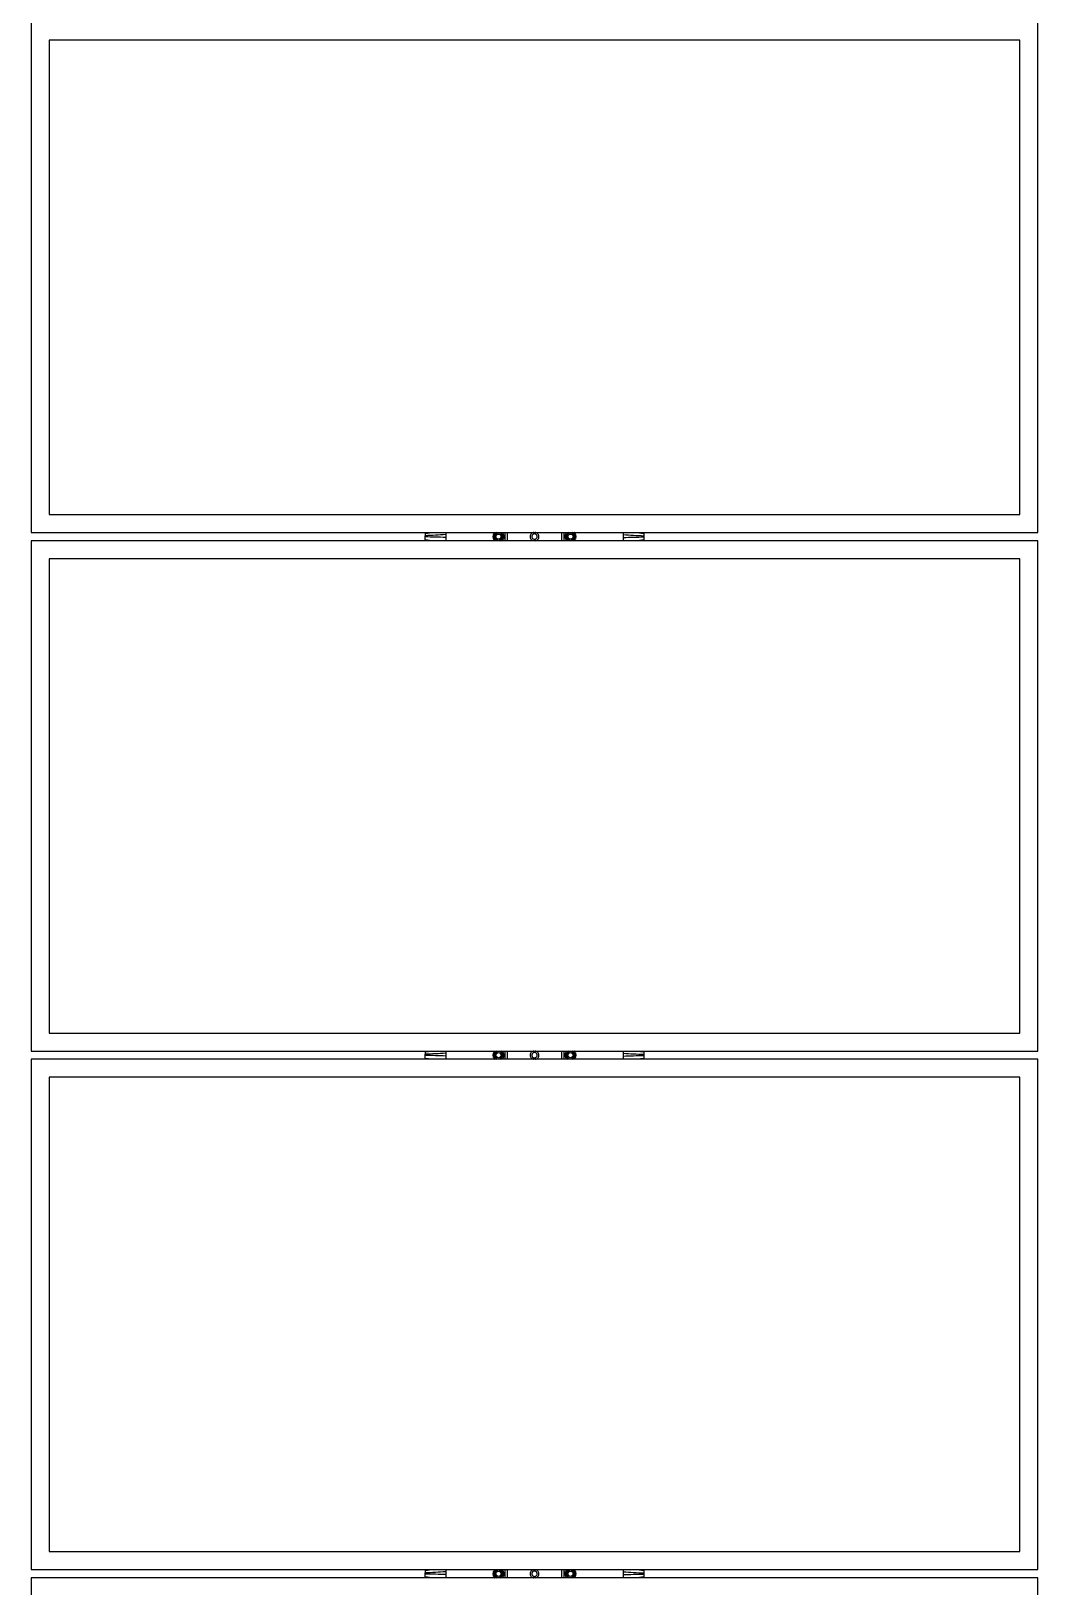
# Model space of a CAD drawing. Header units: inches. Extents: x -1851 to 6314, y -1304 to 4687.
# Drawn here: x -1850.6 to -1761.1, y 402.8 to 541.2 of the extents above; entities that cross this region are included whole.
import ezdxf

# ---------------------------------------------------------------- set-up
doc = ezdxf.new("R2010")
doc.units = ezdxf.units.IN
doc.header["$MEASUREMENT"] = 0
doc.layers.add('E-ARRY-TABL', color=9, linetype='Continuous')

msp = doc.modelspace()

# ---------------------------------------------------------------- linework, layer by layer
at = {"layer": 'E-ARRY-TABL'}
for p, q in [((-1850.63001, 542.0444), (-1850.63001, 496.63361)), ((-1761.09018, 496.63361), (-1761.09018, 542.0444)), ((-1762.69238, 540.44221), (-1849.02781, 540.44221)), ((-1849.02781, 540.44221), (-1849.02781, 498.23581)), ((-1762.69238, 498.23581), (-1762.69238, 540.44221)), ((-1849.02781, 498.23581), (-1762.69238, 498.23581)), ((-1850.63001, 496.63361), (-1761.09018, 496.63361)), ((-1850.63001, 495.90118), (-1850.63001, 450.49039)), ((-1761.09018, 495.90118), (-1850.63001, 495.90118)), ((-1815.58771, 496.55399), (-1815.00166, 496.63361)), ((-1815.00094, 495.90118), (-1815.58771, 495.98081)), ((-1809.39852, 496.62564), (-1809.38976, 496.63361)), ((-1809.02384, 496.63361), (-1808.89526, 496.559)), ((-1808.88596, 496.63361), (-1808.85999, 496.61977)), ((-1808.73045, 495.90916), (-1808.73921, 495.90118)), ((-1802.98737, 496.62784), (-1802.98098, 496.63361)), ((-1802.83424, 495.90118), (-1802.86252, 495.91638)), ((-1802.69831, 495.90118), (-1802.82685, 495.97692)), ((-1802.32405, 495.90695), (-1802.33043, 495.90118)), ((-1796.13248, 495.98081), (-1796.71926, 495.90118)), ((-1796.71853, 496.63361), (-1796.13248, 496.55399)), ((-1761.09018, 450.49039), (-1761.09018, 495.90118)), ((-1849.02781, 494.29899), (-1849.02781, 452.09258)), ((-1762.69238, 494.29899), (-1849.02781, 494.29899)), ((-1762.69238, 452.09258), (-1762.69238, 494.29899)), ((-1849.02781, 452.09258), (-1762.69238, 452.09258)), ((-1850.63001, 450.49039), (-1761.09018, 450.49039)), ((-1815.58771, 450.41076), (-1815.00166, 450.49039)), ((-1809.39852, 450.48242), (-1809.38976, 450.49039)), ((-1809.02384, 450.49039), (-1808.89526, 450.41578)), ((-1808.88596, 450.49039), (-1808.85999, 450.47655)), ((-1802.98737, 450.48462), (-1802.98098, 450.49039)), ((-1796.71853, 450.49039), (-1796.13248, 450.41076)), ((-1850.63001, 449.75796), (-1850.63001, 404.34717)), ((-1761.09018, 449.75796), (-1850.63001, 449.75796)), ((-1815.00094, 449.75796), (-1815.58771, 449.83758)), ((-1808.73045, 449.76593), (-1808.73921, 449.75796)), ((-1802.83424, 449.75796), (-1802.86252, 449.77316)), ((-1802.69831, 449.75796), (-1802.82685, 449.8337)), ((-1802.32405, 449.76373), (-1802.33043, 449.75796)), ((-1796.13248, 449.83758), (-1796.71926, 449.75796)), ((-1761.09018, 404.34717), (-1761.09018, 449.75796)), ((-1762.69238, 448.15576), (-1849.02781, 448.15576)), ((-1849.02781, 448.15576), (-1849.02781, 405.94936)), ((-1762.69238, 405.94936), (-1762.69238, 448.15576)), ((-1849.02781, 405.94936), (-1762.69238, 405.94936)), ((-1850.63001, 404.34717), (-1761.09018, 404.34717)), ((-1815.58771, 404.26754), (-1815.00166, 404.34717)), ((-1809.39852, 404.33919), (-1809.38976, 404.34717)), ((-1809.02384, 404.34717), (-1808.89526, 404.27255)), ((-1808.88596, 404.34717), (-1808.85999, 404.33333)), ((-1802.98737, 404.34139), (-1802.98098, 404.34717)), ((-1796.71853, 404.34717), (-1796.13248, 404.26754)), ((-1761.09018, 403.61473), (-1850.63001, 403.61473)), ((-1850.63001, 403.61473), (-1850.63001, 358.20394)), ((-1815.00094, 403.61473), (-1815.58771, 403.69436)), ((-1808.73045, 403.62271), (-1808.73921, 403.61473)), ((-1802.83424, 403.61473), (-1802.86252, 403.62993)), ((-1802.69831, 403.61473), (-1802.82685, 403.69047)), ((-1802.32405, 403.62051), (-1802.33043, 403.61473)), ((-1796.13248, 403.69436), (-1796.71926, 403.61473)), ((-1761.09018, 358.20394), (-1761.09018, 403.61473))]:
    msp.add_line(p, q, dxfattribs=at)
for centre, radius in [((-1809.06449, 496.2674), 0.24051), ((-1809.06449, 496.2674), 0.22889), ((-1802.65571, 496.2674), 0.24051), ((-1802.65571, 496.2674), 0.22889), ((-1809.06449, 450.12417), 0.24051), ((-1809.06449, 450.12417), 0.22889), ((-1802.65571, 450.12417), 0.24051), ((-1802.65571, 450.12417), 0.22889), ((-1809.06449, 403.98095), 0.24051), ((-1802.65571, 403.98095), 0.24051), ((-1809.06449, 403.98095), 0.22889), ((-1802.65571, 403.98095), 0.22889)]:
    msp.add_circle(centre, radius, dxfattribs=at)
for centre, radius, start, end in [((-1809.06449, 496.2674), 0.48981, 177.9975613, 189.2475613), ((-1809.06449, 496.2674), 0.48981, 166.7475613, 177.9975613), ((-1809.06449, 496.2674), 0.48981, 189.2475613, 200.4975613), ((-1809.06449, 496.2674), 0.48981, 155.4975613, 166.7475613), ((-1809.06449, 496.2674), 0.48981, 200.4975613, 211.7475613), ((-1809.06449, 496.2674), 0.48981, 144.2475613, 155.4975613), ((-1809.06449, 496.2674), 0.48981, 211.7475613, 222.9975613), ((-1809.06449, 496.2674), 0.40742, 115.9892336, 244.0107664), ((-1809.06449, 496.2674), 0.48981, 132.9975613, 144.2475613), ((-1809.06449, 496.2674), 0.48981, 222.9975613, 228.3883908), ((-1809.06449, 496.2674), 0.33715, 119.8725613, 179.8725613), ((-1809.06449, 496.2674), 0.33715, 179.8725613, 239.8725613), ((-1809.06449, 496.2674), 0.33715, 239.8725613, 299.8725613), ((-1809.06449, 496.2674), 0.33715, 59.8725613, 119.8725613), ((-1809.06449, 496.2674), 0.33715, 299.8725613, 359.8725613), ((-1809.06449, 496.2674), 0.33715, 359.8725613, 59.8725613), ((-1809.06449, 496.2674), 0.40742, 295.9892336, 59.8725613), ((-1809.06449, 496.2674), 0.48981, 42.9975613, 48.3883908), ((-1809.06449, 496.2674), 0.48981, 312.9975613, 324.2475613), ((-1809.06449, 496.2674), 0.48981, 31.7475613, 42.9975613), ((-1809.06449, 496.2674), 0.48981, 324.2475613, 335.4975613), ((-1809.06449, 496.2674), 0.48981, 20.4975613, 31.7475613), ((-1809.06449, 496.2674), 0.48981, 335.4975613, 346.7475613), ((-1809.06449, 496.2674), 0.48981, 9.2475613, 20.4975613), ((-1809.06449, 496.2674), 0.48981, 346.7475613, 357.9975613), ((-1809.06449, 496.2674), 0.48981, 357.9975613, 9.2475613), ((-1802.65571, 496.2674), 0.48981, 177.6184959, 188.8684959), ((-1802.65571, 496.2674), 0.48981, 166.3684959, 177.6184959), ((-1802.65571, 496.2674), 0.48981, 188.8684959, 200.1184959), ((-1802.65571, 496.2674), 0.48981, 155.1184959, 166.3684959), ((-1802.65571, 496.2674), 0.48981, 200.1184959, 211.3684959), ((-1802.65571, 496.2674), 0.48981, 143.8684959, 155.1184959), ((-1802.65571, 496.2674), 0.48981, 211.3684959, 222.6184959), ((-1802.65571, 496.2674), 0.40742, 115.9892336, 239.4934959), ((-1802.65571, 496.2674), 0.48981, 132.6184959, 143.8684959), ((-1802.65571, 496.2674), 0.48981, 222.6184959, 228.3883908), ((-1802.65571, 496.2674), 0.33715, 179.4934959, 239.4934959), ((-1802.65571, 496.2674), 0.33715, 119.4934959, 179.4934959), ((-1802.65571, 496.2674), 0.33715, 239.4934959, 299.4934959), ((-1802.65571, 496.2674), 0.33715, 59.4934959, 119.4934959), ((-1802.65571, 496.2674), 0.33715, 299.4934959, 359.4934959), ((-1802.65571, 496.2674), 0.33715, 359.4934959, 59.4934959), ((-1802.65571, 496.2674), 0.40742, 295.9892336, 64.0107664), ((-1802.65571, 496.2674), 0.48981, 42.6184959, 48.3883908), ((-1802.65571, 496.2674), 0.48981, 312.6184959, 323.8684959), ((-1802.65571, 496.2674), 0.48981, 31.3684959, 42.6184959), ((-1802.65571, 496.2674), 0.48981, 323.8684959, 335.1184959), ((-1802.65571, 496.2674), 0.48981, 20.1184959, 31.3684959), ((-1802.65571, 496.2674), 0.48981, 335.1184959, 346.3684959), ((-1802.65571, 496.2674), 0.48981, 8.8684959, 20.1184959), ((-1802.65571, 496.2674), 0.48981, 346.3684959, 357.6184959), ((-1802.65571, 496.2674), 0.48981, 357.6184959, 8.8684959), ((-1809.06449, 450.12417), 0.48981, 177.9975613, 189.2475613), ((-1809.06449, 450.12417), 0.48981, 166.7475613, 177.9975613), ((-1809.06449, 450.12417), 0.48981, 189.2475613, 200.4975613), ((-1809.06449, 450.12417), 0.48981, 155.4975613, 166.7475613), ((-1809.06449, 450.12417), 0.48981, 200.4975613, 211.7475613), ((-1809.06449, 450.12417), 0.48981, 144.2475613, 155.4975613), ((-1809.06449, 450.12417), 0.40742, 115.9892336, 244.0107664), ((-1809.06449, 450.12417), 0.48981, 132.9975613, 144.2475613), ((-1809.06449, 450.12417), 0.33715, 119.8725613, 179.8725613), ((-1809.06449, 450.12417), 0.33715, 179.8725613, 239.8725613), ((-1809.06449, 450.12417), 0.33715, 59.8725613, 119.8725613), ((-1809.06449, 450.12417), 0.33715, 299.8725613, 359.8725613), ((-1809.06449, 450.12417), 0.33715, 359.8725613, 59.8725613), ((-1809.06449, 450.12417), 0.40742, 295.9892336, 59.8725613), ((-1809.06449, 450.12417), 0.48981, 42.9975613, 48.3883908), ((-1809.06449, 450.12417), 0.48981, 31.7475613, 42.9975613), ((-1809.06449, 450.12417), 0.48981, 324.2475613, 335.4975613), ((-1809.06449, 450.12417), 0.48981, 20.4975613, 31.7475613), ((-1809.06449, 450.12417), 0.48981, 335.4975613, 346.7475613), ((-1809.06449, 450.12417), 0.48981, 9.2475613, 20.4975613), ((-1809.06449, 450.12417), 0.48981, 346.7475613, 357.9975613), ((-1809.06449, 450.12417), 0.48981, 357.9975613, 9.2475613), ((-1802.65571, 450.12417), 0.48981, 177.6184959, 188.8684959), ((-1802.65571, 450.12417), 0.48981, 166.3684959, 177.6184959), ((-1802.65571, 450.12417), 0.48981, 188.8684959, 200.1184959), ((-1802.65571, 450.12417), 0.48981, 155.1184959, 166.3684959), ((-1802.65571, 450.12417), 0.48981, 200.1184959, 211.3684959), ((-1802.65571, 450.12417), 0.48981, 143.8684959, 155.1184959), ((-1802.65571, 450.12417), 0.40742, 115.9892336, 239.4934959), ((-1802.65571, 450.12417), 0.48981, 132.6184959, 143.8684959), ((-1802.65571, 450.12417), 0.33715, 179.4934959, 239.4934959), ((-1802.65571, 450.12417), 0.33715, 119.4934959, 179.4934959), ((-1802.65571, 450.12417), 0.33715, 59.4934959, 119.4934959), ((-1802.65571, 450.12417), 0.33715, 299.4934959, 359.4934959), ((-1802.65571, 450.12417), 0.33715, 359.4934959, 59.4934959), ((-1802.65571, 450.12417), 0.40742, 295.9892336, 64.0107664), ((-1802.65571, 450.12417), 0.48981, 42.6184959, 48.3883908), ((-1802.65571, 450.12417), 0.48981, 31.3684959, 42.6184959), ((-1802.65571, 450.12417), 0.48981, 323.8684959, 335.1184959), ((-1802.65571, 450.12417), 0.48981, 20.1184959, 31.3684959), ((-1802.65571, 450.12417), 0.48981, 335.1184959, 346.3684959), ((-1802.65571, 450.12417), 0.48981, 8.8684959, 20.1184959), ((-1802.65571, 450.12417), 0.48981, 346.3684959, 357.6184959), ((-1802.65571, 450.12417), 0.48981, 357.6184959, 8.8684959), ((-1809.06449, 450.12417), 0.48981, 211.7475613, 222.9975613), ((-1809.06449, 450.12417), 0.48981, 222.9975613, 228.3883908), ((-1809.06449, 450.12417), 0.33715, 239.8725613, 299.8725613), ((-1809.06449, 450.12417), 0.48981, 312.9975613, 324.2475613), ((-1802.65571, 450.12417), 0.48981, 211.3684959, 222.6184959), ((-1802.65571, 450.12417), 0.48981, 222.6184959, 228.3883908), ((-1802.65571, 450.12417), 0.33715, 239.4934959, 299.4934959), ((-1802.65571, 450.12417), 0.48981, 312.6184959, 323.8684959), ((-1809.06449, 403.98095), 0.48981, 144.2475613, 155.4975613), ((-1809.06449, 403.98095), 0.40742, 115.9892336, 244.0107664), ((-1809.06449, 403.98095), 0.48981, 132.9975613, 144.2475613), ((-1809.06449, 403.98095), 0.33715, 119.8725613, 179.8725613), ((-1809.06449, 403.98095), 0.33715, 59.8725613, 119.8725613), ((-1809.06449, 403.98095), 0.33715, 359.8725613, 59.8725613), ((-1809.06449, 403.98095), 0.40742, 295.9892336, 59.8725613), ((-1809.06449, 403.98095), 0.48981, 42.9975613, 48.3883908), ((-1809.06449, 403.98095), 0.48981, 31.7475613, 42.9975613), ((-1809.06449, 403.98095), 0.48981, 20.4975613, 31.7475613), ((-1802.65571, 403.98095), 0.48981, 143.8684959, 155.1184959), ((-1802.65571, 403.98095), 0.40742, 115.9892336, 239.4934959), ((-1802.65571, 403.98095), 0.48981, 132.6184959, 143.8684959), ((-1802.65571, 403.98095), 0.33715, 119.4934959, 179.4934959), ((-1802.65571, 403.98095), 0.33715, 59.4934959, 119.4934959), ((-1802.65571, 403.98095), 0.33715, 359.4934959, 59.4934959), ((-1802.65571, 403.98095), 0.40742, 295.9892336, 64.0107664), ((-1802.65571, 403.98095), 0.48981, 42.6184959, 48.3883908), ((-1802.65571, 403.98095), 0.48981, 31.3684959, 42.6184959), ((-1802.65571, 403.98095), 0.48981, 20.1184959, 31.3684959), ((-1809.06449, 403.98095), 0.48981, 177.9975613, 189.2475613), ((-1809.06449, 403.98095), 0.48981, 166.7475613, 177.9975613), ((-1809.06449, 403.98095), 0.48981, 189.2475613, 200.4975613), ((-1809.06449, 403.98095), 0.48981, 155.4975613, 166.7475613), ((-1809.06449, 403.98095), 0.48981, 200.4975613, 211.7475613), ((-1809.06449, 403.98095), 0.48981, 211.7475613, 222.9975613), ((-1809.06449, 403.98095), 0.48981, 222.9975613, 228.3883908), ((-1809.06449, 403.98095), 0.33715, 179.8725613, 239.8725613), ((-1809.06449, 403.98095), 0.33715, 239.8725613, 299.8725613), ((-1809.06449, 403.98095), 0.33715, 299.8725613, 359.8725613), ((-1809.06449, 403.98095), 0.48981, 312.9975613, 324.2475613), ((-1809.06449, 403.98095), 0.48981, 324.2475613, 335.4975613), ((-1809.06449, 403.98095), 0.48981, 335.4975613, 346.7475613), ((-1809.06449, 403.98095), 0.48981, 9.2475613, 20.4975613), ((-1809.06449, 403.98095), 0.48981, 346.7475613, 357.9975613), ((-1809.06449, 403.98095), 0.48981, 357.9975613, 9.2475613), ((-1802.65571, 403.98095), 0.48981, 177.6184959, 188.8684959), ((-1802.65571, 403.98095), 0.48981, 166.3684959, 177.6184959), ((-1802.65571, 403.98095), 0.48981, 188.8684959, 200.1184959), ((-1802.65571, 403.98095), 0.48981, 155.1184959, 166.3684959), ((-1802.65571, 403.98095), 0.48981, 200.1184959, 211.3684959), ((-1802.65571, 403.98095), 0.48981, 211.3684959, 222.6184959), ((-1802.65571, 403.98095), 0.48981, 222.6184959, 228.3883908), ((-1802.65571, 403.98095), 0.33715, 179.4934959, 239.4934959), ((-1802.65571, 403.98095), 0.33715, 239.4934959, 299.4934959), ((-1802.65571, 403.98095), 0.33715, 299.4934959, 359.4934959), ((-1802.65571, 403.98095), 0.48981, 312.6184959, 323.8684959), ((-1802.65571, 403.98095), 0.48981, 323.8684959, 335.1184959), ((-1802.65571, 403.98095), 0.48981, 335.1184959, 346.3684959), ((-1802.65571, 403.98095), 0.48981, 8.8684959, 20.1184959), ((-1802.65571, 403.98095), 0.48981, 346.3684959, 357.6184959), ((-1802.65571, 403.98095), 0.48981, 357.6184959, 8.8684959)]:
    msp.add_arc(centre, radius, start, end, dxfattribs=at)
for points, knots in [([(-1815.58771, 496.63361), (-1815.58771, 496.62514), (-1815.58771, 496.58346), (-1815.58771, 496.56706), (-1815.58771, 496.55399)], [0, 0, 0, 0, 0.203251759, 1, 1, 1, 1]), ([(-1815.58771, 496.55399), (-1815.58771, 496.53906), (-1815.58771, 496.51089), (-1815.58771, 496.4789), (-1815.58771, 496.45267), (-1815.58771, 496.40922), (-1815.58771, 496.37031), (-1815.58771, 496.34798), (-1815.58771, 496.34563)], [0, 0, 0, 0, 0.336781761, 0.635414469, 0.762435252, 0.874639399, 0.986817621, 1, 1, 1, 1]), ([(-1813.74976, 496.44293), (-1814.05585, 496.42255), (-1814.66796, 496.38181), (-1815.28115, 496.35769), (-1815.58771, 496.34563)], [0, 0, 0, 0, 0.500050032, 1, 1, 1, 1]), ([(-1815.58771, 496.2376), (-1815.58771, 496.24082), (-1815.58771, 496.24537), (-1815.58771, 496.2526), (-1815.58771, 496.25706), (-1815.58771, 496.26069), (-1815.58771, 496.26213), (-1815.58771, 496.26503), (-1815.58771, 496.2698), (-1815.58771, 496.27644), (-1815.58771, 496.28502), (-1815.58771, 496.29858), (-1815.58771, 496.3191), (-1815.58771, 496.33592), (-1815.58771, 496.34563)], [0, 0, 0, 0, 0.088792677, 0.125266565, 0.198196576, 0.211434953, 0.224673296, 0.237911626, 0.290864967, 0.355531486, 0.42020743, 0.526263413, 0.726625991, 1, 1, 1, 1]), ([(-1813.74998, 496.18896), (-1814.05615, 496.1997), (-1814.66843, 496.22116), (-1815.2813, 496.23212), (-1815.58771, 496.2376)], [0, 0, 0, 0, 0.500036901, 1, 1, 1, 1]), ([(-1815.58771, 495.98081), (-1815.58771, 495.98586), (-1815.58771, 496.01536), (-1815.58771, 496.04186), (-1815.58771, 496.08755), (-1815.58771, 496.12947), (-1815.58771, 496.1807), (-1815.58771, 496.21846), (-1815.58771, 496.2376)], [0, 0, 0, 0, 0.104408076, 0.610092505, 0.713229006, 0.816381409, 0.906958044, 1, 1, 1, 1]), ([(-1815.58771, 495.98081), (-1815.58771, 495.96709), (-1815.58771, 495.95054), (-1815.58771, 495.90838), (-1815.58771, 495.90118)], [0, 0, 0, 0, 0.829245833, 1, 1, 1, 1]), ([(-1813.74998, 496.18896), (-1813.74987, 496.16042), (-1813.74964, 496.09902), (-1813.74994, 496.01317), (-1813.75069, 495.94271), (-1813.75153, 495.9136), (-1813.75189, 495.90118)], [0, 0, 0, 0, 0.237682332, 0.511297981, 0.791460281, 1, 1, 1, 1]), ([(-1813.75188, 496.63361), (-1813.75153, 496.62111), (-1813.75074, 496.59282), (-1813.74997, 496.52758), (-1813.74983, 496.47102), (-1813.74976, 496.44293)], [0, 0, 0, 0, 0.284877006, 0.644722971, 1, 1, 1, 1]), ([(-1813.74976, 496.44293), (-1813.74984, 496.40362), (-1813.74994, 496.35662), (-1813.75022, 496.30124), (-1813.75027, 496.27633), (-1813.75028, 496.25526), (-1813.75022, 496.23998), (-1813.75021, 496.22902), (-1813.75013, 496.213), (-1813.75004, 496.19805), (-1813.74998, 496.18896)], [0, 0, 0, 0, 0.473900563, 0.566584192, 0.646097342, 0.765289978, 0.812851893, 0.824688911, 0.893504587, 1, 1, 1, 1]), ([(-1809.40207, 496.07349), (-1809.402, 496.10511), (-1809.40185, 496.16891), (-1809.40171, 496.23487), (-1809.40163, 496.26815)], [0, 0, 0, 0, 0.495457963, 1, 1, 1, 1]), ([(-1809.23371, 495.97579), (-1809.27787, 496.00142), (-1809.33487, 496.0345), (-1809.38971, 496.06632), (-1809.40207, 496.07349)], [0, 0, 0, 0, 0.774619327, 1, 1, 1, 1]), ([(-1809.40163, 496.26815), (-1809.40162, 496.27276), (-1809.40148, 496.33849), (-1809.40133, 496.40291), (-1809.4012, 496.4628)], [0, 0, 0, 0, 0.070220322, 1, 1, 1, 1]), ([(-1809.4012, 496.4628), (-1809.37379, 496.47854), (-1809.31846, 496.51032), (-1809.26127, 496.54317), (-1809.23241, 496.55975)], [0, 0, 0, 0, 0.495457963, 1, 1, 1, 1]), ([(-1809.10514, 495.90118), (-1809.134, 495.91793), (-1809.17637, 495.94252), (-1809.21985, 495.96775), (-1809.23371, 495.97579)], [0, 0, 0, 0, 0.681174188, 1, 1, 1, 1]), ([(-1809.23241, 496.55975), (-1809.22841, 496.56205), (-1809.18499, 496.58699), (-1809.14244, 496.61143), (-1809.10382, 496.63361)], [0, 0, 0, 0, 0.09219659, 1, 1, 1, 1]), ([(-1808.89656, 495.97504), (-1808.90057, 495.97274), (-1808.94398, 495.94781), (-1808.98653, 495.92337), (-1809.02516, 495.90118)], [0, 0, 0, 0, 0.09219659, 1, 1, 1, 1]), ([(-1808.72777, 496.07199), (-1808.75519, 496.05625), (-1808.81051, 496.02447), (-1808.86771, 495.99162), (-1808.89656, 495.97504)], [0, 0, 0, 0, 0.495457963, 1, 1, 1, 1]), ([(-1808.89526, 496.559), (-1808.88141, 496.55096), (-1808.82444, 496.5179), (-1808.76892, 496.48568), (-1808.72691, 496.4613)], [0, 0, 0, 0, 0.243165711, 1, 1, 1, 1]), ([(-1808.72734, 496.26665), (-1808.72735, 496.26203), (-1808.7275, 496.1963), (-1808.72764, 496.13189), (-1808.72777, 496.07199)], [0, 0, 0, 0, 0.070220322, 1, 1, 1, 1]), ([(-1808.72691, 496.4613), (-1808.72698, 496.42969), (-1808.72712, 496.36588), (-1808.72727, 496.29992), (-1808.72734, 496.26665)], [0, 0, 0, 0, 0.495457963, 1, 1, 1, 1]), ([(-1808.49704, 496.63361), (-1808.49683, 496.60506), (-1808.49497, 496.36093), (-1808.4963, 496.11678), (-1808.49748, 495.90118)], [0, 0, 0, 0, 0.116959652, 1, 1, 1, 1]), ([(-1808.26877, 495.90118), (-1808.26796, 496.11725), (-1808.26704, 496.3614), (-1808.26851, 496.60553), (-1808.26868, 496.63361)], [0, 0, 0, 0, 0.88496735, 1, 1, 1, 1]), ([(-1805.93122, 496.63361), (-1805.95079, 496.63137), (-1806.01386, 496.62414), (-1806.10891, 496.56877), (-1806.20022, 496.47541), (-1806.25323, 496.35547), (-1806.26156, 496.22614), (-1806.22461, 496.10165), (-1806.14679, 495.99742), (-1806.047, 495.92491), (-1805.97101, 495.90836), (-1805.93808, 495.90118)], [0, 0, 0, 0, 0.055467135, 0.178740105, 0.301068238, 0.422074784, 0.541486052, 0.660550552, 0.781493861, 0.905315943, 1, 1, 1, 1]), ([(-1805.62837, 496.31963), (-1805.62502, 496.29317), (-1805.61934, 496.24836), (-1805.63673, 496.17804), (-1805.67217, 496.11472), (-1805.733, 496.06146), (-1805.8078, 496.03108), (-1805.88886, 496.02702), (-1805.96685, 496.05011), (-1806.03253, 496.09755), (-1806.07876, 496.16369), (-1806.10075, 496.24152), (-1806.09585, 496.32252), (-1806.07473, 496.37258), (-1806.04616, 496.41743), (-1806.00991, 496.45751), (-1805.93911, 496.49614), (-1805.85923, 496.50946), (-1805.77899, 496.49556), (-1805.70856, 496.45583), (-1805.65351, 496.39567), (-1805.63674, 496.34492), (-1805.62837, 496.31963)], [0, 0, 0, 0, 0.05318276, 0.090051856, 0.143930989, 0.197508132, 0.250693831, 0.303997406, 0.357752004, 0.411588514, 0.465007081, 0.518157859, 0.571608056, 0.625348022, 0.625461196, 0.679189914, 0.732471661, 0.785668797, 0.839276455, 0.893156273, 0.946740624, 1, 1, 1, 1]), ([(-1805.46641, 496.22468), (-1805.46572, 496.26708), (-1805.46434, 496.35217), (-1805.5184, 496.47205), (-1805.60776, 496.56635), (-1805.70401, 496.62339), (-1805.76883, 496.63112), (-1805.78971, 496.63361)], [0, 0, 0, 0, 0.218328363, 0.43818827, 0.662256444, 0.89122321, 1, 1, 1, 1]), ([(-1805.76795, 495.90118), (-1805.72811, 495.91357), (-1805.64654, 495.93895), (-1805.54799, 496.02446), (-1805.4857, 496.12473), (-1805.47196, 496.1959), (-1805.46641, 496.22468)], [0, 0, 0, 0, 0.263744587, 0.540159175, 0.814036973, 1, 1, 1, 1]), ([(-1803.45156, 496.63361), (-1803.45224, 496.4143), (-1803.45299, 496.17015), (-1803.45172, 495.92601), (-1803.45159, 495.90118)], [0, 0, 0, 0, 0.898277382, 1, 1, 1, 1]), ([(-1803.22317, 495.90118), (-1803.22336, 495.92651), (-1803.22524, 496.17064), (-1803.2239, 496.4148), (-1803.2227, 496.63361)], [0, 0, 0, 0, 0.10376783, 1, 1, 1, 1]), ([(-1802.99456, 496.07573), (-1802.99428, 496.10734), (-1802.99372, 496.17115), (-1802.99313, 496.2371), (-1802.99284, 496.27038)], [0, 0, 0, 0, 0.495457963, 1, 1, 1, 1]), ([(-1802.82685, 495.97692), (-1802.84065, 495.98505), (-1802.89741, 496.01849), (-1802.95271, 496.05107), (-1802.99456, 496.07573)], [0, 0, 0, 0, 0.243165711, 1, 1, 1, 1]), ([(-1802.99284, 496.27038), (-1802.9928, 496.27499), (-1802.99222, 496.34072), (-1802.99165, 496.40513), (-1802.99112, 496.46502)], [0, 0, 0, 0, 0.070220322, 1, 1, 1, 1]), ([(-1802.99112, 496.46502), (-1802.9636, 496.48059), (-1802.90807, 496.512), (-1802.85066, 496.54447), (-1802.82169, 496.56085)], [0, 0, 0, 0, 0.495457963, 1, 1, 1, 1]), ([(-1802.82169, 496.56085), (-1802.81767, 496.56313), (-1802.77424, 496.58769), (-1802.73168, 496.61177), (-1802.69306, 496.63361)], [0, 0, 0, 0, 0.092516545, 1, 1, 1, 1]), ([(-1802.48972, 495.97394), (-1802.49374, 495.97167), (-1802.53717, 495.9471), (-1802.57973, 495.92303), (-1802.61835, 495.90118)], [0, 0, 0, 0, 0.092516545, 1, 1, 1, 1]), ([(-1802.6131, 496.63361), (-1802.5842, 496.61658), (-1802.54184, 496.59162), (-1802.49837, 496.56601), (-1802.48456, 496.55787)], [0, 0, 0, 0, 0.682346465, 1, 1, 1, 1]), ([(-1802.32029, 496.06977), (-1802.34781, 496.05421), (-1802.40334, 496.0228), (-1802.46075, 495.99032), (-1802.48972, 495.97394)], [0, 0, 0, 0, 0.495457963, 1, 1, 1, 1]), ([(-1802.48456, 496.55787), (-1802.44057, 496.53196), (-1802.38379, 496.4985), (-1802.32916, 496.46631), (-1802.31685, 496.45906)], [0, 0, 0, 0, 0.774619327, 1, 1, 1, 1]), ([(-1802.31857, 496.26442), (-1802.31861, 496.2598), (-1802.31919, 496.19407), (-1802.31976, 496.12966), (-1802.32029, 496.06977)], [0, 0, 0, 0, 0.070220322, 1, 1, 1, 1]), ([(-1802.31685, 496.45906), (-1802.31713, 496.42745), (-1802.31769, 496.36365), (-1802.31828, 496.29769), (-1802.31857, 496.26442)], [0, 0, 0, 0, 0.495457963, 1, 1, 1, 1]), ([(-1797.97021, 496.18896), (-1797.97033, 496.15593), (-1797.97058, 496.0848), (-1797.97008, 495.99034), (-1797.96924, 495.92631), (-1797.96844, 495.9062), (-1797.96824, 495.90118)], [0, 0, 0, 0, 0.272878633, 0.587618909, 0.897093641, 1, 1, 1, 1]), ([(-1797.96823, 496.63361), (-1797.96843, 496.62858), (-1797.96923, 496.60843), (-1797.97012, 496.54517), (-1797.97033, 496.4772), (-1797.97043, 496.44293)], [0, 0, 0, 0, 0.141530855, 0.567144679, 1, 1, 1, 1]), ([(-1797.97043, 496.44293), (-1797.97035, 496.40362), (-1797.97025, 496.35662), (-1797.96997, 496.30124), (-1797.96992, 496.27633), (-1797.96991, 496.25526), (-1797.96998, 496.23998), (-1797.96998, 496.22902), (-1797.97007, 496.213), (-1797.97016, 496.19805), (-1797.97021, 496.18896)], [0, 0, 0, 0, 0.473900563, 0.566584192, 0.646097342, 0.765289978, 0.812851893, 0.824688911, 0.893504587, 1, 1, 1, 1]), ([(-1797.97043, 496.44293), (-1797.66434, 496.42255), (-1797.05223, 496.38181), (-1796.43904, 496.35769), (-1796.13248, 496.34563)], [0, 0, 0, 0, 0.500050032, 1, 1, 1, 1]), ([(-1797.97021, 496.18896), (-1797.66405, 496.1997), (-1797.05176, 496.22116), (-1796.43889, 496.23212), (-1796.13248, 496.2376)], [0, 0, 0, 0, 0.500036901, 1, 1, 1, 1]), ([(-1796.13248, 496.55399), (-1796.13248, 496.56771), (-1796.13248, 496.58425), (-1796.13248, 496.62641), (-1796.13248, 496.63361)], [0, 0, 0, 0, 0.829245833, 1, 1, 1, 1]), ([(-1796.13248, 496.55399), (-1796.13248, 496.53892), (-1796.13248, 496.5091), (-1796.13248, 496.48011), (-1796.13248, 496.44551), (-1796.13248, 496.39947), (-1796.13248, 496.36282), (-1796.13248, 496.34563)], [0, 0, 0, 0, 0.332265312, 0.657491515, 0.788304514, 0.900705037, 1, 1, 1, 1]), ([(-1796.13248, 496.34563), (-1796.13248, 496.33231), (-1796.13248, 496.31384), (-1796.13248, 496.29351), (-1796.13248, 496.28552), (-1796.13248, 496.27754), (-1796.13248, 496.27023), (-1796.13248, 496.26358), (-1796.13248, 496.26191), (-1796.13248, 496.25959), (-1796.13248, 496.2566), (-1796.13248, 496.25128), (-1796.13248, 496.24494), (-1796.13248, 496.23994), (-1796.13248, 496.2376)], [0, 0, 0, 0, 0.378460386, 0.525059812, 0.561520365, 0.597982148, 0.743875857, 0.762193155, 0.780422606, 0.789537342, 0.825996993, 0.862456604, 0.935401836, 1, 1, 1, 1]), ([(-1796.13248, 496.2376), (-1796.13248, 496.21889), (-1796.13248, 496.17897), (-1796.13248, 496.12603), (-1796.13248, 496.08258), (-1796.13248, 496.05562), (-1796.13248, 496.02389), (-1796.13248, 495.99556), (-1796.13248, 495.98081)], [0, 0, 0, 0, 0.090987099, 0.194222261, 0.297480686, 0.412851507, 0.694273649, 1, 1, 1, 1]), ([(-1796.13248, 495.90118), (-1796.13248, 495.90965), (-1796.13248, 495.95133), (-1796.13248, 495.96774), (-1796.13248, 495.98081)], [0, 0, 0, 0, 0.203251759, 1, 1, 1, 1]), ([(-1815.58771, 450.49039), (-1815.58771, 450.48192), (-1815.58771, 450.44024), (-1815.58771, 450.42383), (-1815.58771, 450.41076)], [0, 0, 0, 0, 0.203251759, 1, 1, 1, 1]), ([(-1815.58771, 450.41076), (-1815.58771, 450.39583), (-1815.58771, 450.36766), (-1815.58771, 450.33568), (-1815.58771, 450.30945), (-1815.58771, 450.266), (-1815.58771, 450.22709), (-1815.58771, 450.20475), (-1815.58771, 450.20241)], [0, 0, 0, 0, 0.336781761, 0.635414469, 0.762435252, 0.874639399, 0.986817621, 1, 1, 1, 1]), ([(-1813.74976, 450.29971), (-1814.05585, 450.27933), (-1814.66796, 450.23859), (-1815.28115, 450.21446), (-1815.58771, 450.20241)], [0, 0, 0, 0, 0.500050032, 1, 1, 1, 1]), ([(-1815.58771, 450.09437), (-1815.58771, 450.0976), (-1815.58771, 450.10215), (-1815.58771, 450.10937), (-1815.58771, 450.11384), (-1815.58771, 450.11746), (-1815.58771, 450.11891), (-1815.58771, 450.12181), (-1815.58771, 450.12657), (-1815.58771, 450.13322), (-1815.58771, 450.14179), (-1815.58771, 450.15536), (-1815.58771, 450.17588), (-1815.58771, 450.1927), (-1815.58771, 450.20241)], [0, 0, 0, 0, 0.088792677, 0.125266565, 0.198196576, 0.211434953, 0.224673296, 0.237911626, 0.290864967, 0.355531486, 0.42020743, 0.526263413, 0.726625991, 1, 1, 1, 1]), ([(-1813.74998, 450.04574), (-1814.05615, 450.05647), (-1814.66843, 450.07794), (-1815.2813, 450.0889), (-1815.58771, 450.09437)], [0, 0, 0, 0, 0.500036901, 1, 1, 1, 1]), ([(-1815.58771, 449.83758), (-1815.58771, 449.84263), (-1815.58771, 449.87214), (-1815.58771, 449.89863), (-1815.58771, 449.94433), (-1815.58771, 449.98625), (-1815.58771, 450.03747), (-1815.58771, 450.07524), (-1815.58771, 450.09437)], [0, 0, 0, 0, 0.104408076, 0.610092505, 0.713229006, 0.816381409, 0.906958044, 1, 1, 1, 1]), ([(-1813.74998, 450.04574), (-1813.74987, 450.0172), (-1813.74964, 449.9558), (-1813.74994, 449.86995), (-1813.75069, 449.79949), (-1813.75153, 449.77038), (-1813.75189, 449.75796)], [0, 0, 0, 0, 0.237682332, 0.511297981, 0.791460281, 1, 1, 1, 1]), ([(-1813.75188, 450.49039), (-1813.75153, 450.47789), (-1813.75074, 450.4496), (-1813.74997, 450.38435), (-1813.74983, 450.3278), (-1813.74976, 450.29971)], [0, 0, 0, 0, 0.284877006, 0.644722971, 1, 1, 1, 1]), ([(-1813.74976, 450.29971), (-1813.74984, 450.2604), (-1813.74994, 450.2134), (-1813.75022, 450.15801), (-1813.75027, 450.1331), (-1813.75028, 450.11204), (-1813.75022, 450.09676), (-1813.75021, 450.0858), (-1813.75013, 450.06978), (-1813.75004, 450.05482), (-1813.74998, 450.04574)], [0, 0, 0, 0, 0.473900563, 0.566584192, 0.646097342, 0.765289978, 0.812851893, 0.824688911, 0.893504587, 1, 1, 1, 1]), ([(-1809.40207, 449.93027), (-1809.402, 449.96188), (-1809.40185, 450.02569), (-1809.40171, 450.09165), (-1809.40163, 450.12492)], [0, 0, 0, 0, 0.495457963, 1, 1, 1, 1]), ([(-1809.23371, 449.83257), (-1809.27787, 449.8582), (-1809.33487, 449.89128), (-1809.38971, 449.9231), (-1809.40207, 449.93027)], [0, 0, 0, 0, 0.774619327, 1, 1, 1, 1]), ([(-1809.40163, 450.12492), (-1809.40162, 450.12954), (-1809.40148, 450.19527), (-1809.40133, 450.25968), (-1809.4012, 450.31958)], [0, 0, 0, 0, 0.070220322, 1, 1, 1, 1]), ([(-1809.4012, 450.31958), (-1809.37379, 450.33532), (-1809.31846, 450.3671), (-1809.26127, 450.39995), (-1809.23241, 450.41653)], [0, 0, 0, 0, 0.495457963, 1, 1, 1, 1]), ([(-1809.23241, 450.41653), (-1809.22841, 450.41883), (-1809.18499, 450.44376), (-1809.14244, 450.4682), (-1809.10382, 450.49039)], [0, 0, 0, 0, 0.09219659, 1, 1, 1, 1]), ([(-1808.72777, 449.92877), (-1808.75519, 449.91303), (-1808.81051, 449.88125), (-1808.86771, 449.8484), (-1808.89656, 449.83182)], [0, 0, 0, 0, 0.495457963, 1, 1, 1, 1]), ([(-1808.89526, 450.41578), (-1808.88141, 450.40774), (-1808.82444, 450.37467), (-1808.76892, 450.34246), (-1808.72691, 450.31808)], [0, 0, 0, 0, 0.243165711, 1, 1, 1, 1]), ([(-1808.72734, 450.12342), (-1808.72735, 450.11881), (-1808.7275, 450.05308), (-1808.72764, 449.98866), (-1808.72777, 449.92877)], [0, 0, 0, 0, 0.070220322, 1, 1, 1, 1]), ([(-1808.72691, 450.31808), (-1808.72698, 450.28646), (-1808.72712, 450.22266), (-1808.72727, 450.1567), (-1808.72734, 450.12342)], [0, 0, 0, 0, 0.495457963, 1, 1, 1, 1]), ([(-1808.49704, 450.49039), (-1808.49683, 450.46184), (-1808.49497, 450.21771), (-1808.4963, 449.97355), (-1808.49748, 449.75796)], [0, 0, 0, 0, 0.116959652, 1, 1, 1, 1]), ([(-1808.26877, 449.75796), (-1808.26796, 449.97402), (-1808.26704, 450.21817), (-1808.26851, 450.46231), (-1808.26868, 450.49039)], [0, 0, 0, 0, 0.88496735, 1, 1, 1, 1]), ([(-1805.93122, 450.49039), (-1805.95079, 450.48815), (-1806.01386, 450.48092), (-1806.10891, 450.42554), (-1806.20022, 450.33218), (-1806.25323, 450.21224), (-1806.26156, 450.08292), (-1806.22461, 449.95843), (-1806.14679, 449.8542), (-1806.047, 449.78169), (-1805.97101, 449.76513), (-1805.93808, 449.75796)], [0, 0, 0, 0, 0.055467135, 0.178740105, 0.301068238, 0.422074784, 0.541486052, 0.660550552, 0.781493861, 0.905315943, 1, 1, 1, 1]), ([(-1805.62837, 450.17641), (-1805.62502, 450.14995), (-1805.61934, 450.10514), (-1805.63673, 450.03482), (-1805.67217, 449.9715), (-1805.733, 449.91824), (-1805.8078, 449.88786), (-1805.88886, 449.8838), (-1805.96685, 449.90688), (-1806.03253, 449.95432), (-1806.07876, 450.02047), (-1806.10075, 450.0983), (-1806.09585, 450.17929), (-1806.07473, 450.22936), (-1806.04616, 450.27421), (-1806.00991, 450.31428), (-1805.93911, 450.35292), (-1805.85923, 450.36624), (-1805.77899, 450.35234), (-1805.70856, 450.31261), (-1805.65351, 450.25244), (-1805.63674, 450.2017), (-1805.62837, 450.17641)], [0, 0, 0, 0, 0.05318276, 0.090051856, 0.143930989, 0.197508132, 0.250693831, 0.303997406, 0.357752004, 0.411588514, 0.465007081, 0.518157859, 0.571608056, 0.625348022, 0.625461196, 0.679189914, 0.732471661, 0.785668797, 0.839276455, 0.893156273, 0.946740624, 1, 1, 1, 1]), ([(-1805.46641, 450.08145), (-1805.46572, 450.12385), (-1805.46434, 450.20895), (-1805.5184, 450.32883), (-1805.60776, 450.42313), (-1805.70401, 450.48016), (-1805.76883, 450.4879), (-1805.78971, 450.49039)], [0, 0, 0, 0, 0.218328363, 0.43818827, 0.662256444, 0.89122321, 1, 1, 1, 1]), ([(-1805.76795, 449.75796), (-1805.72811, 449.77035), (-1805.64654, 449.79573), (-1805.54799, 449.88124), (-1805.4857, 449.9815), (-1805.47196, 450.05267), (-1805.46641, 450.08145)], [0, 0, 0, 0, 0.263744587, 0.540159175, 0.814036973, 1, 1, 1, 1]), ([(-1803.45156, 450.49039), (-1803.45224, 450.27108), (-1803.45299, 450.02693), (-1803.45172, 449.78279), (-1803.45159, 449.75796)], [0, 0, 0, 0, 0.898277382, 1, 1, 1, 1]), ([(-1803.22317, 449.75796), (-1803.22336, 449.78329), (-1803.22524, 450.02742), (-1803.2239, 450.27157), (-1803.2227, 450.49039)], [0, 0, 0, 0, 0.10376783, 1, 1, 1, 1]), ([(-1802.99456, 449.93251), (-1802.99428, 449.96412), (-1802.99372, 450.02792), (-1802.99313, 450.09388), (-1802.99284, 450.12715)], [0, 0, 0, 0, 0.495457963, 1, 1, 1, 1]), ([(-1802.82685, 449.8337), (-1802.84065, 449.84183), (-1802.89741, 449.87527), (-1802.95271, 449.90785), (-1802.99456, 449.93251)], [0, 0, 0, 0, 0.243165711, 1, 1, 1, 1]), ([(-1802.99284, 450.12715), (-1802.9928, 450.13177), (-1802.99222, 450.1975), (-1802.99165, 450.26191), (-1802.99112, 450.3218)], [0, 0, 0, 0, 0.070220322, 1, 1, 1, 1]), ([(-1802.99112, 450.3218), (-1802.9636, 450.33736), (-1802.90807, 450.36877), (-1802.85066, 450.40125), (-1802.82169, 450.41763)], [0, 0, 0, 0, 0.495457963, 1, 1, 1, 1]), ([(-1802.82169, 450.41763), (-1802.81767, 450.4199), (-1802.77424, 450.44447), (-1802.73168, 450.46854), (-1802.69306, 450.49039)], [0, 0, 0, 0, 0.092516545, 1, 1, 1, 1]), ([(-1802.6131, 450.49039), (-1802.5842, 450.47336), (-1802.54184, 450.4484), (-1802.49837, 450.42279), (-1802.48456, 450.41465)], [0, 0, 0, 0, 0.682346465, 1, 1, 1, 1]), ([(-1802.32029, 449.92655), (-1802.34781, 449.91098), (-1802.40334, 449.87957), (-1802.46075, 449.8471), (-1802.48972, 449.83072)], [0, 0, 0, 0, 0.495457963, 1, 1, 1, 1]), ([(-1802.48456, 450.41465), (-1802.44057, 450.38873), (-1802.38379, 450.35528), (-1802.32916, 450.32309), (-1802.31685, 450.31584)], [0, 0, 0, 0, 0.774619327, 1, 1, 1, 1]), ([(-1802.31857, 450.12119), (-1802.31861, 450.11658), (-1802.31919, 450.05085), (-1802.31976, 449.98644), (-1802.32029, 449.92655)], [0, 0, 0, 0, 0.070220322, 1, 1, 1, 1]), ([(-1802.31685, 450.31584), (-1802.31713, 450.28423), (-1802.31769, 450.22042), (-1802.31828, 450.15447), (-1802.31857, 450.12119)], [0, 0, 0, 0, 0.495457963, 1, 1, 1, 1]), ([(-1797.97021, 450.04574), (-1797.97033, 450.01271), (-1797.97058, 449.94158), (-1797.97008, 449.84712), (-1797.96924, 449.78309), (-1797.96844, 449.76298), (-1797.96824, 449.75796)], [0, 0, 0, 0, 0.272878633, 0.587618909, 0.897093641, 1, 1, 1, 1]), ([(-1797.96823, 450.49039), (-1797.96843, 450.48536), (-1797.96923, 450.46521), (-1797.97012, 450.40195), (-1797.97033, 450.33398), (-1797.97043, 450.29971)], [0, 0, 0, 0, 0.141530855, 0.567144679, 1, 1, 1, 1]), ([(-1797.97043, 450.29971), (-1797.97035, 450.2604), (-1797.97025, 450.2134), (-1797.96997, 450.15801), (-1797.96992, 450.1331), (-1797.96991, 450.11204), (-1797.96998, 450.09676), (-1797.96998, 450.0858), (-1797.97007, 450.06978), (-1797.97016, 450.05482), (-1797.97021, 450.04574)], [0, 0, 0, 0, 0.473900563, 0.566584192, 0.646097342, 0.765289978, 0.812851893, 0.824688911, 0.893504587, 1, 1, 1, 1]), ([(-1797.97043, 450.29971), (-1797.66434, 450.27933), (-1797.05223, 450.23859), (-1796.43904, 450.21446), (-1796.13248, 450.20241)], [0, 0, 0, 0, 0.500050032, 1, 1, 1, 1]), ([(-1797.97021, 450.04574), (-1797.66405, 450.05647), (-1797.05176, 450.07794), (-1796.43889, 450.0889), (-1796.13248, 450.09437)], [0, 0, 0, 0, 0.500036901, 1, 1, 1, 1]), ([(-1796.13248, 450.41076), (-1796.13248, 450.42448), (-1796.13248, 450.44103), (-1796.13248, 450.48319), (-1796.13248, 450.49039)], [0, 0, 0, 0, 0.829245833, 1, 1, 1, 1]), ([(-1796.13248, 450.41076), (-1796.13248, 450.39569), (-1796.13248, 450.36588), (-1796.13248, 450.33689), (-1796.13248, 450.30229), (-1796.13248, 450.25625), (-1796.13248, 450.2196), (-1796.13248, 450.20241)], [0, 0, 0, 0, 0.332265312, 0.657491515, 0.788304514, 0.900705037, 1, 1, 1, 1]), ([(-1796.13248, 450.20241), (-1796.13248, 450.18909), (-1796.13248, 450.17062), (-1796.13248, 450.15029), (-1796.13248, 450.14229), (-1796.13248, 450.13432), (-1796.13248, 450.127), (-1796.13248, 450.12035), (-1796.13248, 450.11869), (-1796.13248, 450.11636), (-1796.13248, 450.11337), (-1796.13248, 450.10806), (-1796.13248, 450.10172), (-1796.13248, 450.09672), (-1796.13248, 450.09437)], [0, 0, 0, 0, 0.378460386, 0.525059812, 0.561520365, 0.597982148, 0.743875857, 0.762193155, 0.780422606, 0.789537342, 0.825996993, 0.862456604, 0.935401836, 1, 1, 1, 1]), ([(-1796.13248, 450.09437), (-1796.13248, 450.07567), (-1796.13248, 450.03575), (-1796.13248, 449.98281), (-1796.13248, 449.93935), (-1796.13248, 449.9124), (-1796.13248, 449.88067), (-1796.13248, 449.85234), (-1796.13248, 449.83758)], [0, 0, 0, 0, 0.090987099, 0.194222261, 0.297480686, 0.412851507, 0.694273649, 1, 1, 1, 1]), ([(-1815.58771, 449.83758), (-1815.58771, 449.82387), (-1815.58771, 449.80732), (-1815.58771, 449.76516), (-1815.58771, 449.75796)], [0, 0, 0, 0, 0.829245833, 1, 1, 1, 1]), ([(-1809.10514, 449.75796), (-1809.134, 449.77471), (-1809.17637, 449.79929), (-1809.21985, 449.82453), (-1809.23371, 449.83257)], [0, 0, 0, 0, 0.681174188, 1, 1, 1, 1]), ([(-1808.89656, 449.83182), (-1808.90057, 449.82952), (-1808.94398, 449.80458), (-1808.98653, 449.78014), (-1809.02516, 449.75796)], [0, 0, 0, 0, 0.09219659, 1, 1, 1, 1]), ([(-1802.48972, 449.83072), (-1802.49374, 449.82844), (-1802.53717, 449.80388), (-1802.57973, 449.7798), (-1802.61835, 449.75796)], [0, 0, 0, 0, 0.092516545, 1, 1, 1, 1]), ([(-1796.13248, 449.75796), (-1796.13248, 449.76643), (-1796.13248, 449.80811), (-1796.13248, 449.82451), (-1796.13248, 449.83758)], [0, 0, 0, 0, 0.203251759, 1, 1, 1, 1]), ([(-1815.58771, 404.34717), (-1815.58771, 404.3387), (-1815.58771, 404.29702), (-1815.58771, 404.28061), (-1815.58771, 404.26754)], [0, 0, 0, 0, 0.203251759, 1, 1, 1, 1]), ([(-1815.58771, 404.26754), (-1815.58771, 404.25261), (-1815.58771, 404.22444), (-1815.58771, 404.19246), (-1815.58771, 404.16622), (-1815.58771, 404.12277), (-1815.58771, 404.08386), (-1815.58771, 404.06153), (-1815.58771, 404.05918)], [0, 0, 0, 0, 0.336781761, 0.635414469, 0.762435252, 0.874639399, 0.986817621, 1, 1, 1, 1]), ([(-1813.75188, 404.34717), (-1813.75153, 404.33467), (-1813.75074, 404.30638), (-1813.74997, 404.24113), (-1813.74983, 404.18458), (-1813.74976, 404.15648)], [0, 0, 0, 0, 0.284877006, 0.644722971, 1, 1, 1, 1]), ([(-1809.4012, 404.17635), (-1809.37379, 404.1921), (-1809.31846, 404.22388), (-1809.26127, 404.25673), (-1809.23241, 404.2733)], [0, 0, 0, 0, 0.495457963, 1, 1, 1, 1]), ([(-1809.23241, 404.2733), (-1809.22841, 404.2756), (-1809.18499, 404.30054), (-1809.14244, 404.32498), (-1809.10382, 404.34717)], [0, 0, 0, 0, 0.09219659, 1, 1, 1, 1]), ([(-1808.89526, 404.27255), (-1808.88141, 404.26451), (-1808.82444, 404.23145), (-1808.76892, 404.19923), (-1808.72691, 404.17485)], [0, 0, 0, 0, 0.243165711, 1, 1, 1, 1]), ([(-1808.49704, 404.34717), (-1808.49683, 404.31861), (-1808.49497, 404.07448), (-1808.4963, 403.83033), (-1808.49748, 403.61473)], [0, 0, 0, 0, 0.116959652, 1, 1, 1, 1]), ([(-1808.26877, 403.61473), (-1808.26796, 403.8308), (-1808.26704, 404.07495), (-1808.26851, 404.31908), (-1808.26868, 404.34717)], [0, 0, 0, 0, 0.88496735, 1, 1, 1, 1]), ([(-1805.93122, 404.34717), (-1805.95079, 404.34492), (-1806.01386, 404.3377), (-1806.10891, 404.28232), (-1806.20022, 404.18896), (-1806.25323, 404.06902), (-1806.26156, 403.9397), (-1806.22461, 403.81521), (-1806.14679, 403.71098), (-1806.047, 403.63847), (-1805.97101, 403.62191), (-1805.93808, 403.61473)], [0, 0, 0, 0, 0.055467135, 0.178740105, 0.301068238, 0.422074784, 0.541486052, 0.660550552, 0.781493861, 0.905315943, 1, 1, 1, 1]), ([(-1805.62837, 404.03318), (-1805.62502, 404.00672), (-1805.61934, 403.96192), (-1805.63673, 403.8916), (-1805.67217, 403.82827), (-1805.733, 403.77502), (-1805.8078, 403.74464), (-1805.88886, 403.74058), (-1805.96685, 403.76366), (-1806.03253, 403.8111), (-1806.07876, 403.87725), (-1806.10075, 403.95508), (-1806.09585, 404.03607), (-1806.07473, 404.08613), (-1806.04616, 404.13098), (-1806.00991, 404.17106), (-1805.93911, 404.20969), (-1805.85923, 404.22302), (-1805.77899, 404.20911), (-1805.70856, 404.16938), (-1805.65351, 404.10922), (-1805.63674, 404.05848), (-1805.62837, 404.03318)], [0, 0, 0, 0, 0.05318276, 0.090051856, 0.143930989, 0.197508132, 0.250693831, 0.303997406, 0.357752004, 0.411588514, 0.465007081, 0.518157859, 0.571608056, 0.625348022, 0.625461196, 0.679189914, 0.732471661, 0.785668797, 0.839276455, 0.893156273, 0.946740624, 1, 1, 1, 1]), ([(-1805.46641, 403.93823), (-1805.46572, 403.98063), (-1805.46434, 404.06573), (-1805.5184, 404.18561), (-1805.60776, 404.27991), (-1805.70401, 404.33694), (-1805.76883, 404.34468), (-1805.78971, 404.34717)], [0, 0, 0, 0, 0.218328363, 0.43818827, 0.662256444, 0.89122321, 1, 1, 1, 1]), ([(-1803.45156, 404.34717), (-1803.45224, 404.12785), (-1803.45299, 403.8837), (-1803.45172, 403.63957), (-1803.45159, 403.61473)], [0, 0, 0, 0, 0.898277382, 1, 1, 1, 1]), ([(-1803.22317, 403.61473), (-1803.22336, 403.64007), (-1803.22524, 403.8842), (-1803.2239, 404.12835), (-1803.2227, 404.34717)], [0, 0, 0, 0, 0.10376783, 1, 1, 1, 1]), ([(-1802.99112, 404.17858), (-1802.9636, 404.19414), (-1802.90807, 404.22555), (-1802.85066, 404.25802), (-1802.82169, 404.27441)], [0, 0, 0, 0, 0.495457963, 1, 1, 1, 1]), ([(-1802.82169, 404.27441), (-1802.81767, 404.27668), (-1802.77424, 404.30125), (-1802.73168, 404.32532), (-1802.69306, 404.34717)], [0, 0, 0, 0, 0.092516545, 1, 1, 1, 1]), ([(-1802.6131, 404.34717), (-1802.5842, 404.33014), (-1802.54184, 404.30518), (-1802.49837, 404.27956), (-1802.48456, 404.27143)], [0, 0, 0, 0, 0.682346465, 1, 1, 1, 1]), ([(-1802.48456, 404.27143), (-1802.44057, 404.24551), (-1802.38379, 404.21205), (-1802.32916, 404.17987), (-1802.31685, 404.17261)], [0, 0, 0, 0, 0.774619327, 1, 1, 1, 1]), ([(-1797.96823, 404.34717), (-1797.96843, 404.34214), (-1797.96923, 404.32198), (-1797.97012, 404.25873), (-1797.97033, 404.19076), (-1797.97043, 404.15648)], [0, 0, 0, 0, 0.141530855, 0.567144679, 1, 1, 1, 1]), ([(-1796.13248, 404.26754), (-1796.13248, 404.28126), (-1796.13248, 404.2978), (-1796.13248, 404.33997), (-1796.13248, 404.34717)], [0, 0, 0, 0, 0.829245833, 1, 1, 1, 1]), ([(-1796.13248, 404.26754), (-1796.13248, 404.25247), (-1796.13248, 404.22265), (-1796.13248, 404.19366), (-1796.13248, 404.15907), (-1796.13248, 404.11303), (-1796.13248, 404.07637), (-1796.13248, 404.05918)], [0, 0, 0, 0, 0.332265312, 0.657491515, 0.788304514, 0.900705037, 1, 1, 1, 1]), ([(-1813.74976, 404.15648), (-1814.05585, 404.13611), (-1814.66796, 404.09536), (-1815.28115, 404.07124), (-1815.58771, 404.05918)], [0, 0, 0, 0, 0.500050032, 1, 1, 1, 1]), ([(-1815.58771, 403.95115), (-1815.58771, 403.95438), (-1815.58771, 403.95893), (-1815.58771, 403.96615), (-1815.58771, 403.97062), (-1815.58771, 403.97424), (-1815.58771, 403.97569), (-1815.58771, 403.97858), (-1815.58771, 403.98335), (-1815.58771, 403.99), (-1815.58771, 403.99857), (-1815.58771, 404.01214), (-1815.58771, 404.03266), (-1815.58771, 404.04948), (-1815.58771, 404.05918)], [0, 0, 0, 0, 0.088792677, 0.125266565, 0.198196576, 0.211434953, 0.224673296, 0.237911626, 0.290864967, 0.355531486, 0.42020743, 0.526263413, 0.726625991, 1, 1, 1, 1]), ([(-1813.74998, 403.90251), (-1814.05615, 403.91325), (-1814.66843, 403.93472), (-1815.2813, 403.94567), (-1815.58771, 403.95115)], [0, 0, 0, 0, 0.500036901, 1, 1, 1, 1]), ([(-1815.58771, 403.69436), (-1815.58771, 403.69941), (-1815.58771, 403.72891), (-1815.58771, 403.75541), (-1815.58771, 403.8011), (-1815.58771, 403.84303), (-1815.58771, 403.89425), (-1815.58771, 403.93201), (-1815.58771, 403.95115)], [0, 0, 0, 0, 0.104408076, 0.610092505, 0.713229006, 0.816381409, 0.906958044, 1, 1, 1, 1]), ([(-1815.58771, 403.69436), (-1815.58771, 403.68064), (-1815.58771, 403.6641), (-1815.58771, 403.62193), (-1815.58771, 403.61473)], [0, 0, 0, 0, 0.829245833, 1, 1, 1, 1]), ([(-1813.74998, 403.90251), (-1813.74987, 403.87397), (-1813.74964, 403.81257), (-1813.74994, 403.72672), (-1813.75069, 403.65627), (-1813.75153, 403.62716), (-1813.75189, 403.61473)], [0, 0, 0, 0, 0.237682332, 0.511297981, 0.791460281, 1, 1, 1, 1]), ([(-1813.74976, 404.15648), (-1813.74984, 404.11717), (-1813.74994, 404.07017), (-1813.75022, 404.01479), (-1813.75027, 403.98988), (-1813.75028, 403.96881), (-1813.75022, 403.95354), (-1813.75021, 403.94257), (-1813.75013, 403.92656), (-1813.75004, 403.9116), (-1813.74998, 403.90251)], [0, 0, 0, 0, 0.473900563, 0.566584192, 0.646097342, 0.765289978, 0.812851893, 0.824688911, 0.893504587, 1, 1, 1, 1]), ([(-1809.40207, 403.78705), (-1809.402, 403.81866), (-1809.40185, 403.88247), (-1809.40171, 403.94842), (-1809.40163, 403.9817)], [0, 0, 0, 0, 0.495457963, 1, 1, 1, 1]), ([(-1809.23371, 403.68935), (-1809.27787, 403.71497), (-1809.33487, 403.74805), (-1809.38971, 403.77988), (-1809.40207, 403.78705)], [0, 0, 0, 0, 0.774619327, 1, 1, 1, 1]), ([(-1809.40163, 403.9817), (-1809.40162, 403.98632), (-1809.40148, 404.05205), (-1809.40133, 404.11646), (-1809.4012, 404.17635)], [0, 0, 0, 0, 0.070220322, 1, 1, 1, 1]), ([(-1809.10514, 403.61473), (-1809.134, 403.63148), (-1809.17637, 403.65607), (-1809.21985, 403.6813), (-1809.23371, 403.68935)], [0, 0, 0, 0, 0.681174188, 1, 1, 1, 1]), ([(-1808.89656, 403.6886), (-1808.90057, 403.6863), (-1808.94398, 403.66136), (-1808.98653, 403.63692), (-1809.02516, 403.61473)], [0, 0, 0, 0, 0.09219659, 1, 1, 1, 1]), ([(-1808.72777, 403.78555), (-1808.75519, 403.7698), (-1808.81051, 403.73802), (-1808.86771, 403.70517), (-1808.89656, 403.6886)], [0, 0, 0, 0, 0.495457963, 1, 1, 1, 1]), ([(-1808.72734, 403.9802), (-1808.72735, 403.97558), (-1808.7275, 403.90985), (-1808.72764, 403.84544), (-1808.72777, 403.78555)], [0, 0, 0, 0, 0.070220322, 1, 1, 1, 1]), ([(-1808.72691, 404.17485), (-1808.72698, 404.14324), (-1808.72712, 404.07944), (-1808.72727, 404.01348), (-1808.72734, 403.9802)], [0, 0, 0, 0, 0.495457963, 1, 1, 1, 1]), ([(-1805.76795, 403.61473), (-1805.72811, 403.62713), (-1805.64654, 403.6525), (-1805.54799, 403.73801), (-1805.4857, 403.83828), (-1805.47196, 403.90945), (-1805.46641, 403.93823)], [0, 0, 0, 0, 0.263744587, 0.540159175, 0.814036973, 1, 1, 1, 1]), ([(-1802.99456, 403.78929), (-1802.99428, 403.8209), (-1802.99372, 403.8847), (-1802.99313, 403.95065), (-1802.99284, 403.98393)], [0, 0, 0, 0, 0.495457963, 1, 1, 1, 1]), ([(-1802.82685, 403.69047), (-1802.84065, 403.6986), (-1802.89741, 403.73204), (-1802.95271, 403.76463), (-1802.99456, 403.78929)], [0, 0, 0, 0, 0.243165711, 1, 1, 1, 1]), ([(-1802.99284, 403.98393), (-1802.9928, 403.98855), (-1802.99222, 404.05428), (-1802.99165, 404.11869), (-1802.99112, 404.17858)], [0, 0, 0, 0, 0.070220322, 1, 1, 1, 1]), ([(-1802.48972, 403.68749), (-1802.49374, 403.68522), (-1802.53717, 403.66065), (-1802.57973, 403.63658), (-1802.61835, 403.61473)], [0, 0, 0, 0, 0.092516545, 1, 1, 1, 1]), ([(-1802.32029, 403.78333), (-1802.34781, 403.76776), (-1802.40334, 403.73635), (-1802.46075, 403.70388), (-1802.48972, 403.68749)], [0, 0, 0, 0, 0.495457963, 1, 1, 1, 1]), ([(-1802.31857, 403.97797), (-1802.31861, 403.97335), (-1802.31919, 403.90763), (-1802.31976, 403.84321), (-1802.32029, 403.78333)], [0, 0, 0, 0, 0.070220322, 1, 1, 1, 1]), ([(-1802.31685, 404.17261), (-1802.31713, 404.141), (-1802.31769, 404.0772), (-1802.31828, 404.01125), (-1802.31857, 403.97797)], [0, 0, 0, 0, 0.495457963, 1, 1, 1, 1]), ([(-1797.97021, 403.90251), (-1797.97033, 403.86948), (-1797.97058, 403.79835), (-1797.97008, 403.70389), (-1797.96924, 403.63987), (-1797.96844, 403.61975), (-1797.96824, 403.61473)], [0, 0, 0, 0, 0.272878633, 0.587618909, 0.897093641, 1, 1, 1, 1]), ([(-1797.97043, 404.15648), (-1797.97035, 404.11717), (-1797.97025, 404.07017), (-1797.96997, 404.01479), (-1797.96992, 403.98988), (-1797.96991, 403.96881), (-1797.96998, 403.95354), (-1797.96998, 403.94257), (-1797.97007, 403.92656), (-1797.97016, 403.9116), (-1797.97021, 403.90251)], [0, 0, 0, 0, 0.473900563, 0.566584192, 0.646097342, 0.765289978, 0.812851893, 0.824688911, 0.893504587, 1, 1, 1, 1]), ([(-1797.97043, 404.15648), (-1797.66434, 404.13611), (-1797.05223, 404.09536), (-1796.43904, 404.07124), (-1796.13248, 404.05918)], [0, 0, 0, 0, 0.500050032, 1, 1, 1, 1]), ([(-1797.97021, 403.90251), (-1797.66405, 403.91325), (-1797.05176, 403.93472), (-1796.43889, 403.94567), (-1796.13248, 403.95115)], [0, 0, 0, 0, 0.500036901, 1, 1, 1, 1]), ([(-1796.13248, 404.05918), (-1796.13248, 404.04587), (-1796.13248, 404.02739), (-1796.13248, 404.00706), (-1796.13248, 403.99907), (-1796.13248, 403.99109), (-1796.13248, 403.98378), (-1796.13248, 403.97713), (-1796.13248, 403.97547), (-1796.13248, 403.97314), (-1796.13248, 403.97015), (-1796.13248, 403.96484), (-1796.13248, 403.95849), (-1796.13248, 403.9535), (-1796.13248, 403.95115)], [0, 0, 0, 0, 0.378460386, 0.525059812, 0.561520365, 0.597982148, 0.743875857, 0.762193155, 0.780422606, 0.789537342, 0.825996993, 0.862456604, 0.935401836, 1, 1, 1, 1]), ([(-1796.13248, 403.95115), (-1796.13248, 403.93245), (-1796.13248, 403.89253), (-1796.13248, 403.83958), (-1796.13248, 403.79613), (-1796.13248, 403.76918), (-1796.13248, 403.73744), (-1796.13248, 403.70911), (-1796.13248, 403.69436)], [0, 0, 0, 0, 0.090987099, 0.194222261, 0.297480686, 0.412851507, 0.694273649, 1, 1, 1, 1]), ([(-1796.13248, 403.61473), (-1796.13248, 403.62321), (-1796.13248, 403.66488), (-1796.13248, 403.68129), (-1796.13248, 403.69436)], [0, 0, 0, 0, 0.203251759, 1, 1, 1, 1])]:
    msp.add_open_spline(points, degree=3, knots=knots, dxfattribs=at)

doc.saveas('drawing.dxf')
